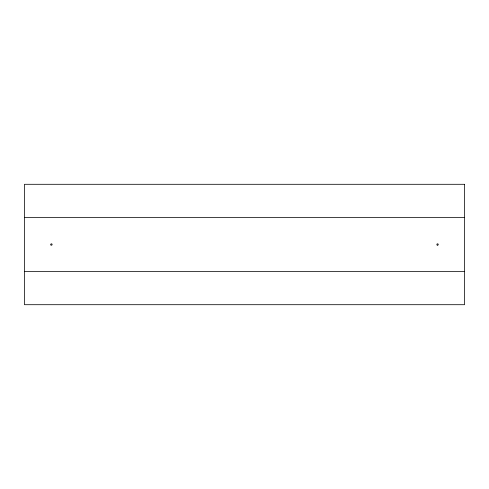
<?xml version="1.0" encoding="UTF-8"?>
<svg xmlns="http://www.w3.org/2000/svg" width="489" height="489" viewBox="0 0 489 489"><rect width="100%" height="100%" fill="white"/><g stroke="black" fill="none" stroke-linecap="round" stroke-linejoin="round"><path stroke-width="0.73" d="M24.45 217.513L464.55 217.513M24.45 271.487L464.55 271.487M464.55 184.298L24.45 184.298L24.45 304.702L464.55 304.702L464.55 184.298M50.948 244.989A0.691 0.691 0 0 0 52.103 244.677A0.691 0.691 0 0 0 51.259 243.834A0.691 0.691 0 0 0 50.948 244.989M437.215 245.099A0.691 0.691 0 0 0 438.254 244.5A0.691 0.691 0 0 0 437.215 243.901A0.691 0.691 0 0 0 437.215 245.099"/></g></svg>
